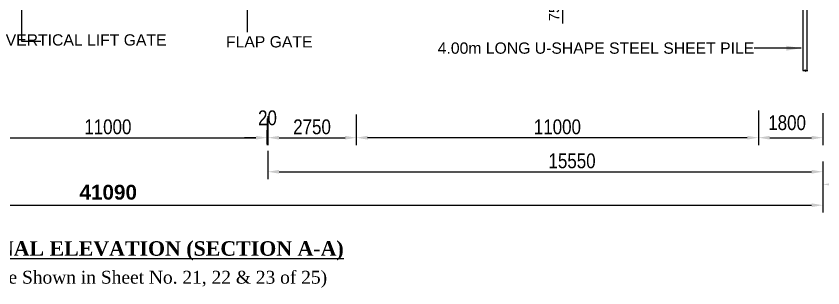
# Model space of a CAD drawing. Extents: x -358915 to 1258323, y -1667244 to -305611.
# Drawn here: x 291064 to 316134, y -1459953 to -1451511 of the extents above; entities that cross this region are included whole.
import ezdxf

# ---------------------------------------------------------------- set-up
doc = ezdxf.new("R2010")
doc.units = 0
doc.header["$LTSCALE"] = 300
doc.header["$MEASUREMENT"] = 0
doc.layers.get('DEFPOINTS').update_dxf_attribs({"linetype": 'CONTINUOUS'})
doc.layers.add('Dim', color=7, linetype='CONTINUOUS', lineweight=9)
doc.layers.add('TEXT-ROOM', color=4, linetype='CONTINUOUS', lineweight=5)
doc.layers.add('LINE', color=7, linetype='CONTINUOUS')
doc.layers.add('TEXT', color=10, linetype='CONTINUOUS')
doc.styles.add('Arial', font='arial.ttf')
doc.styles.add('DIM', font='isocp3.shx')
doc.styles.add('dimText', font='ARIALN.TTF')
doc.styles.add('Times New Roman', font='times.ttf')
doc.dimstyles.new('dim_150', dxfattribs={"dimtxt": 300, "dimasz": 300, "dimexe": 300, "dimexo": 100, "dimgap": 100, "dimtad": 1, "dimdec": 0, "dimzin": 0, "dimdsep": 46, "dimtxsty": 'DIM', "dimcen": 150, "dimclrd": 5, "dimclre": 5, "dimclrt": 7, "dimadec": 0, "dimazin": 0, "dimtfac": 1, "dimtdec": 0, "dimtmove": 0, "dimatfit": 3, "dimfxl": 20, "dimtolj": 1, "dimtzin": 0, "dimarcsym": 0})
doc.dimstyles.new('dim_230', dxfattribs={"dimtxt": 460, "dimasz": 460, "dimexe": 230, "dimexo": 100, "dimgap": 100, "dimtad": 1, "dimdec": 0, "dimzin": 0, "dimdsep": 46, "dimtxsty": 'dimText', "dimcen": 0.09, "dimclrd": 256, "dimclre": 256, "dimclrt": 7, "dimadec": 0, "dimazin": 0, "dimtfac": 1, "dimtdec": 0, "dimtofl": 0, "dimtmove": 0, "dimatfit": 3, "dimfxl": 1, "dimtolj": 1, "dimtzin": 0, "dimlwd": -1, "dimlwe": -1, "dimarcsym": 0})

# ---------------------------------------------------------------- blocks, each defined once
blk = doc.blocks.new('*D240')
at = {"layer": 'DEFPOINTS', "color": 0, "ltscale": 500, "transparency": 16777216}
for p in [(314134, -1454346), (316134, -1454422), (316134, -1455288)]:
    blk.add_point(p, dxfattribs=at)
at = {"layer": 'Dim', "ltscale": 500, "transparency": 16777216}
for p, q in [((314134, -1454446), (314134, -1455518)), ((316134, -1454522), (316134, -1455518)), ((314484, -1455288), (315784, -1455288))]:
    blk.add_line(p, q, dxfattribs=at)
for points in [[(314484, -1455229), (314484, -1455346), (314134, -1455288)], [(315784, -1455229), (315784, -1455346), (316134, -1455288)]]:
    blk.add_solid(points, dxfattribs=at)
at = {"layer": 'Dim', "color": 7, "ltscale": 500, "transparency": 16777216, "insert": (315022, -1454824), "char_height": 460, "attachment_point": 5, "style": 'dimText'}
blk.add_mtext('\\A1;1800', dxfattribs=at)
blk = doc.blocks.new('*D242')
at = {"layer": 'DEFPOINTS', "color": 0, "ltscale": 500, "transparency": 16777216}
for p in [(301634, -1454463), (314134, -1454346), (301634, -1455288)]:
    blk.add_point(p, dxfattribs=at)
at = {"layer": 'Dim', "ltscale": 500, "transparency": 16777216}
for p, q in [((314134, -1454446), (314134, -1455518)), ((301634, -1454563), (301634, -1455518)), ((313784, -1455288), (301984, -1455288))]:
    blk.add_line(p, q, dxfattribs=at)
for points in [[(301984, -1455229), (301984, -1455346), (301634, -1455288)], [(313784, -1455229), (313784, -1455346), (314134, -1455288)]]:
    blk.add_solid(points, dxfattribs=at)
at = {"layer": 'Dim', "color": 7, "ltscale": 500, "transparency": 16777216, "insert": (307884, -1454953), "char_height": 460, "attachment_point": 5, "style": 'dimText'}
blk.add_mtext('\\A1;11000', dxfattribs=at)
blk = doc.blocks.new('*D243')
at = {"layer": 'DEFPOINTS', "color": 0, "ltscale": 500, "transparency": 16777216}
for p in [(298884, -1454520), (301634, -1454663), (301634, -1455288)]:
    blk.add_point(p, dxfattribs=at)
at = {"layer": 'Dim', "ltscale": 500, "transparency": 16777216}
for p, q in [((298884, -1454620), (298884, -1455518)), ((301634, -1454763), (301634, -1455518)), ((299234, -1455288), (301284, -1455288))]:
    blk.add_line(p, q, dxfattribs=at)
for points in [[(299234, -1455229), (299234, -1455346), (298884, -1455288)], [(301284, -1455229), (301284, -1455346), (301634, -1455288)]]:
    blk.add_solid(points, dxfattribs=at)
at = {"layer": 'Dim', "color": 7, "ltscale": 500, "transparency": 16777216, "insert": (300259, -1454953), "char_height": 460, "attachment_point": 5, "style": 'dimText'}
blk.add_mtext('\\A1;2750', dxfattribs=at)
blk = doc.blocks.new('*D246')
at = {"layer": 'DEFPOINTS', "color": 0, "ltscale": 500, "transparency": 16777216}
for p in [(298864, -1454591), (288964, -1455026), (298864, -1455287)]:
    blk.add_point(p, dxfattribs=at)
at = {"layer": 'Dim', "ltscale": 500, "transparency": 16777216}
for p, q in [((298864, -1454691), (298864, -1455517)), ((288964, -1455126), (288964, -1455517)), ((289314, -1455287), (298514, -1455287))]:
    blk.add_line(p, q, dxfattribs=at)
for points in [[(289314, -1455229), (289314, -1455345), (288964, -1455287)], [(298514, -1455229), (298514, -1455345), (298864, -1455287)]]:
    blk.add_solid(points, dxfattribs=at)
at = {"layer": 'Dim', "color": 7, "ltscale": 500, "transparency": 16777216, "insert": (293914, -1454952), "char_height": 460, "attachment_point": 5, "style": 'dimText'}
blk.add_mtext('\\A1;11000', dxfattribs=at)
blk = doc.blocks.new('*D260')
at = {"layer": 'DEFPOINTS', "color": 0, "ltscale": 500, "transparency": 16777216}
for p in [(316134, -1455924), (322134, -1456343), (322134, -1456739)]:
    blk.add_point(p, dxfattribs=at)
at = {"layer": 'Dim', "ltscale": 500, "transparency": 16777216}
for p, q in [((316134, -1456024), (316134, -1456969)), ((322134, -1456443), (322134, -1456969)), ((316484, -1456739), (321784, -1456739))]:
    blk.add_line(p, q, dxfattribs=at)
for points in [[(316484, -1456681), (316484, -1456797), (316134, -1456739)], [(321784, -1456681), (321784, -1456797), (322134, -1456739)]]:
    blk.add_solid(points, dxfattribs=at)
at = {"layer": 'Dim', "color": 7, "ltscale": 500, "transparency": 16777216, "insert": (319134, -1456404), "char_height": 460, "attachment_point": 5, "style": 'dimText'}
blk.add_mtext('\\A1;6000', dxfattribs=at)
blk = doc.blocks.new('*D263')
at = {"layer": 'DEFPOINTS', "color": 0, "ltscale": 500, "transparency": 16777216}
for p in [(273744, -1456819), (316134, -1456848), (316134, -1457384)]:
    blk.add_point(p, dxfattribs=at)
at = {"layer": 'Dim', "ltscale": 500, "transparency": 16777216}
for p, q in [((273744, -1456919), (273744, -1457614)), ((316134, -1456948), (316134, -1457614)), ((274094, -1457384), (315784, -1457384))]:
    blk.add_line(p, q, dxfattribs=at)
for points in [[(274094, -1457326), (274094, -1457442), (273744, -1457384)], [(315784, -1457326), (315784, -1457442), (316134, -1457384)]]:
    blk.add_solid(points, dxfattribs=at)
at = {"layer": 'Dim', "color": 7, "ltscale": 500, "transparency": 16777216, "insert": (293925, -1456985), "char_height": 460, "attachment_point": 5, "style": 'dimText'}
blk.add_mtext('\\A1;{\\fArial|b1|i0|c0|p34;41090}', dxfattribs=at)
blk = doc.blocks.new('*D280')
at = {"layer": 'DEFPOINTS', "color": 0, "ltscale": 500, "transparency": 16777216}
for p in [(298864, -1455288), (298864, -1455593), (298884, -1455593)]:
    blk.add_point(p, dxfattribs=at)
at = {"layer": 'Dim', "ltscale": 500, "transparency": 16777216}
for p, q in [((298514, -1455288), (298164, -1455288)), ((298864, -1455493), (298864, -1455058)), ((298884, -1455493), (298884, -1455058)), ((299234, -1455288), (299584, -1455288))]:
    blk.add_line(p, q, dxfattribs=at)
for points in [[(298514, -1455229), (298514, -1455346), (298864, -1455288)], [(299234, -1455229), (299234, -1455346), (298884, -1455288)]]:
    blk.add_solid(points, dxfattribs=at)
at = {"layer": 'Dim', "color": 7, "ltscale": 500, "transparency": 16777216, "insert": (298874, -1454673), "char_height": 460, "attachment_point": 5, "style": 'dimText'}
blk.add_mtext('\\A1;20', dxfattribs=at)
blk = doc.blocks.new('*D284')
at = {"layer": 'DEFPOINTS', "color": 0, "ltscale": 500, "transparency": 16777216}
for p in [(308285, -1450141), (308285, -1450216), (308399, -1450141)]:
    blk.add_point(p, dxfattribs=at)
at = {"layer": 'Dim', "color": 5, "lineweight": -2, "ltscale": 500, "transparency": 16777216}
for p, q in [((308399, -1449991), (308399, -1449841)), ((308399, -1450178), (308045, -1451085)), ((308285, -1450141), (308399, -1450141)), ((308285, -1450216), (308399, -1450216)), ((308399, -1450216), (308399, -1450141)), ((308399, -1450216), (308399, -1450141)), ((308399, -1450366), (308399, -1450516)), ((308045, -1451085), (308045, -1451743))]:
    blk.add_line(p, q, dxfattribs=at)
at = {"layer": 'Dim', "color": 5, "ltscale": 500, "transparency": 16777216}
for points in [[(308374, -1449991), (308424, -1449991), (308399, -1450141)], [(308374, -1450366), (308424, -1450366), (308399, -1450216)]]:
    blk.add_solid(points, dxfattribs=at)
at = {"layer": 'Dim', "color": 7, "ltscale": 500, "transparency": 16777216, "insert": (307782, -1451414), "char_height": 320, "attachment_point": 5, "rotation": 90, "style": 'Arial'}
blk.add_mtext('\\A1;75', dxfattribs=at)
blk = doc.blocks.new('*D286')
at = {"layer": 'DEFPOINTS', "color": 0, "ltscale": 500, "transparency": 16777216}
for p in [(298884, -1455592), (316134, -1456109), (316134, -1456345)]:
    blk.add_point(p, dxfattribs=at)
at = {"layer": 'Dim', "ltscale": 500, "transparency": 16777216}
for p, q in [((298884, -1455692), (298884, -1456575)), ((316134, -1456209), (316134, -1456575)), ((299234, -1456345), (315784, -1456345))]:
    blk.add_line(p, q, dxfattribs=at)
for points in [[(299234, -1456287), (299234, -1456403), (298884, -1456345)], [(315784, -1456287), (315784, -1456403), (316134, -1456345)]]:
    blk.add_solid(points, dxfattribs=at)
at = {"layer": 'Dim', "color": 7, "ltscale": 500, "transparency": 16777216, "insert": (308339, -1456010), "char_height": 460, "attachment_point": 5, "style": 'dimText'}
blk.add_mtext('\\A1;15550', dxfattribs=at)

msp = doc.modelspace()

# ---------------------------------------------------------------- linework, layer by layer
at = {"layer": 'Dim', "ltscale": 500}
msp.add_line((291233.1, -1452291.5), (291833.9, -1452291.5), dxfattribs=at)
at = {"layer": 'LINE'}
for p, q in [((315523.5, -1453204.1), (315524.1, -1450190.7)), ((315643.5, -1453204.1), (315644.1, -1450190.7))]:
    msp.add_line(p, q, dxfattribs=at)
msp.add_lwpolyline([(315509.1, -1453204.1), (315572.1, -1453204.1), (315572.1, -1453175.5), (315600.1, -1453231), (315600.1, -1453204.1), (315666.5, -1453204.1)], dxfattribs=at)

# ---------------------------------------------------------------- texts
at = {"layer": 'TEXT', "char_height": 350, "style": 'Arial'}
for s, insert, width, attachment_point in [('\\pxql;VERTICAL LIFT GATE', (294419.9, -1452074.7), 7360.475, 2), ('\\pxql;FLAP GATE', (299293.4, -1452133.1), 3417.24, 2), ('4.00m LONG U-SHAPE STEEL SHEET PILE', (314000.3, -1452506.4), 12025.429, 6)]:
    msp.add_mtext(s, dxfattribs=dict(at, insert=insert, width=width, attachment_point=attachment_point))
at = {"layer": 'TEXT-ROOM', "color": 0, "style": 'Times New Roman'}
msp.add_text('(Sand Pile Shown in Sheet No. 21, 22 & 23 of 25)', height=400, dxfattribs=at).set_placement((288594.7, -1459823))
at = {"layer": 'TEXT-ROOM', "insert": (284055.6, -1459419.5), "char_height": 350, "width": 27530.305, "attachment_point": 4}
msp.add_mtext('\\pi3872;{\\fTimes New Roman|b1|i0|c0|p18;\\H1.286x;\\L\\C6;SECTIONAL ELEVATION (SECTION A-A)\\P\\pi1.244e+004;\\fArial Narrow|b0|i0|c0|p34;\\H0.7776x;\\l\\C7;         \\fTimes New Roman|b0|i0|c0|p18;\\H0.8x;             \\H1.215x;     \\fArial Narrow|b0|i0|c0|p34;\\H1.029x;\\P\\pi7891;                                                                                                          }', dxfattribs=at)

# ---------------------------------------------------------------- dimensions: what is measured, and where the dimension line sits
at = {"layer": 'Dim', "ltscale": 500}
dim = msp.add_linear_dim(base=(308398.5, -1450140.7), p1=(308285, -1450215.8), p2=(308285, -1450140.7), angle=90, dimstyle='dim_150', override={"dimtxt": 320, "dimasz": 150, "dimexe": 0, "dimexo": 0, "dimtxsty": 'Arial', "dimsah": 1, "dimtmove": 1}, dxfattribs=at)
dim.commit()
dim.dimension.update_dxf_attribs({"geometry": '*D284', "text_midpoint": (308044.9, -1451185.1), "dimtype": 161})
for base, p1, p2, picture, middle in [((298863.8, -1455287.8), (298883.8, -1455593.2), (298863.8, -1455593.2), '*D280', (298873.8, -1454673)), ((322133.9, -1456739.1), (316133.6, -1455923.8), (322133.9, -1456343.4), '*D260', (319133.8, -1456404.3))]:
    dim = msp.add_linear_dim(base=base, p1=p1, p2=p2, angle=180, dimstyle='dim_230', override={"dimasz": 350, "dimsah": 1, "dimtmove": 2}, dxfattribs=at)
    dim.commit()
    dim.dimension.update_dxf_attribs({"geometry": picture, "text_midpoint": middle})
for base, p1, p2, text, picture, middle in [((301633.7, -1455287.8), (298883.8, -1454519.6), (301633.7, -1454663.5), '2750', '*D243', (300258.7, -1454953)), ((298863.8, -1455287.1), (288963.8, -1455025.7), (298863.8, -1454591), '11000', '*D246', (293913.8, -1454952.2))]:
    dim = msp.add_linear_dim(base=base, p1=p1, p2=p2, text=text, dimstyle='dim_230', override={"dimasz": 350, "dimsah": 1, "dimtmove": 2}, dxfattribs=at)
    dim.commit()
    dim.dimension.update_dxf_attribs({"geometry": picture, "text_midpoint": middle})
dim = msp.add_linear_dim(base=(301633.7, -1455287.8), p1=(314133.6, -1454345.9), p2=(301633.7, -1454463.5), angle=180, text='11000', dimstyle='dim_230', override={"dimasz": 350, "dimsah": 1, "dimtmove": 2}, dxfattribs=at)
dim.commit()
dim.dimension.update_dxf_attribs({"geometry": '*D242', "text_midpoint": (307883.7, -1454953)})
for base, p1, p2, text, picture, middle in [((316133.6, -1455287.8), (314133.6, -1454345.9), (316133.6, -1454422), '1800', '*D240', (315022.1, -1454824.4)), ((316133.6, -1457384), (273744, -1456818.7), (316133.6, -1456848.1), '{\\fArial|b1|i0|c0|p34;41090}', '*D263', (293925.4, -1456985.3))]:
    dim = msp.add_linear_dim(base=base, p1=p1, p2=p2, text=text, dimstyle='dim_230', override={"dimasz": 350, "dimsah": 1, "dimtmove": 2}, dxfattribs=at)
    dim.commit()
    dim.dimension.update_dxf_attribs({"geometry": picture, "text_midpoint": middle, "dimtype": 160})
dim = msp.add_linear_dim(base=(316133.6, -1456344.8), p1=(298883.8, -1455592), p2=(316133.6, -1456109.2), angle=180, text='15550', dimstyle='dim_230', override={"dimasz": 350, "dimsah": 1, "dimtmove": 2}, dxfattribs=at)
dim.commit()
dim.dimension.update_dxf_attribs({"geometry": '*D286', "text_midpoint": (308339.4, -1456010), "dimtype": 160})

# ---------------------------------------------------------------- leaders
for points, override in [([(297607.3, -1446832.6), (298240.6, -1446822.3), (298240.6, -1452005.2)], {"dimtmove": 1}), ([(290408.5, -1447011.3), (291233.1, -1447011.3), (291233.1, -1452291.5)], {"dimtxt": 320, "dimasz": 350, "dimexe": 150, "dimtxsty": 'Arial', "dimtmove": 1})]:
    msp.add_leader(points, dimstyle='dim_150', override=override, dxfattribs=at)
msp.add_leader([(315462.1, -1452506.4), (313996.9, -1452506.4)], dimstyle='dim_230', dxfattribs=at)

doc.saveas('drawing.dxf')
